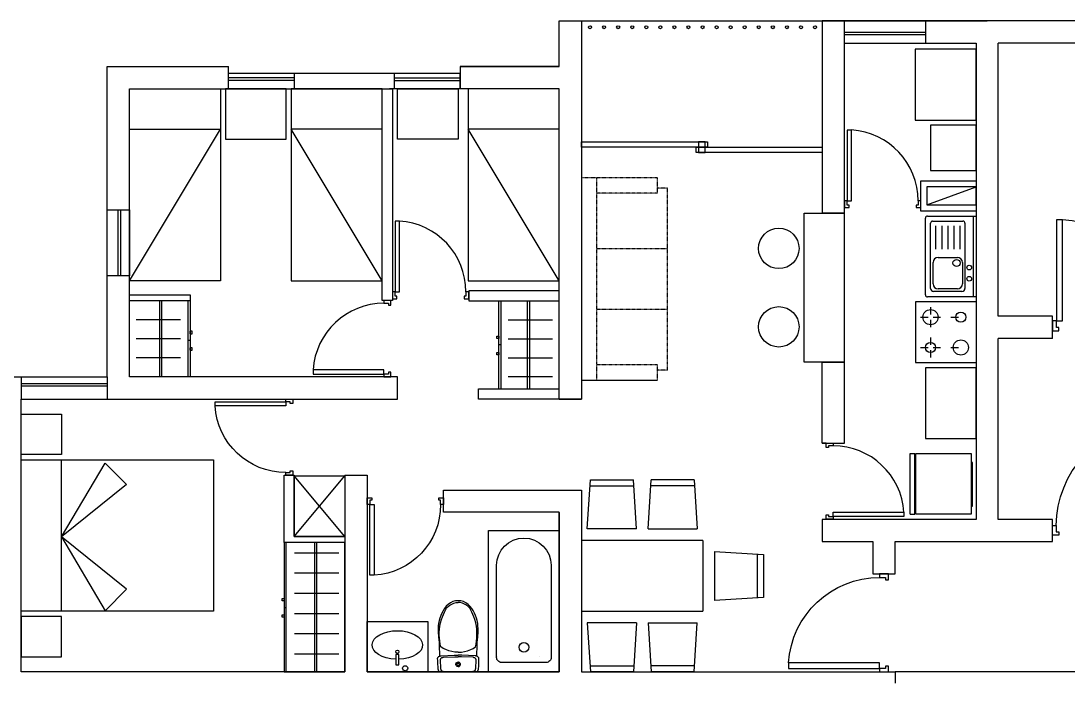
# Model space of a CAD drawing. Header units: inches. Extents: x -1960 to 5063, y 53 to 5870.
# Drawn here: x 2327 to 3363, y 2666 to 3321 of the extents above; entities that cross this region are included whole.
import ezdxf

# ---------------------------------------------------------------- set-up
doc = ezdxf.new("R2010")
doc.units = ezdxf.units.IN
doc.header["$MEASUREMENT"] = 0
doc.linetypes.add('HIDDEN', pattern=[0.375, 0.25, -0.125])
for name, color, linetype in [('00_CONJUNTO', 1, 'Continuous'), ('01 BLOQUES MUEBLES', 1, 'Continuous'), ('01 MUROS', 7, 'Continuous'), ('01 PUERTAS Y VENTANAS', 246, 'Continuous')]:
    doc.layers.add(name, color=color, linetype=linetype)

# ---------------------------------------------------------------- blocks, each defined once
blk = doc.blocks.new('*U26')
at = {"layer": '01 PUERTAS Y VENTANAS'}
for points in [[(1648.75, 4997.81), (1648.75, 5000.81), (1641.24, 5000.81), (1641.24, 4995.81), (1643.82, 4995.81), (1643.82, 4997.81)], [(1726.74, 4997.81), (1648.75, 4997.81), (1648.75, 4993.11), (1726.74, 4993.11)], [(1648.75, 4916.81), (1648.75, 4919.82), (1643.82, 4919.82), (1643.82, 4921.82), (1641.24, 4921.82), (1641.24, 4916.81)]]:
    blk.add_lwpolyline(points, close=True, dxfattribs=at)
at = {"layer": '01 PUERTAS Y VENTANAS', "color": 8}
blk.add_arc((1648.63, 4998.08), 78.27, 270.08415, 356.35349, dxfattribs=at)
blk = doc.blocks.new('*U24')
at = {"layer": '01 PUERTAS Y VENTANAS'}
for points in [[(1555.7, 4997.8), (1633.7, 4997.8), (1633.7, 4993.1), (1555.7, 4993.1)], [(1633.7, 4997.8), (1633.7, 5000.8), (1641.2, 5000.8), (1641.2, 4995.8), (1638.7, 4995.8), (1638.7, 4997.8)], [(1633.7, 4916.8), (1633.7, 4919.8), (1638.7, 4919.8), (1638.7, 4921.8), (1641.2, 4921.8), (1641.2, 4916.8)]]:
    blk.add_lwpolyline(points, close=True, dxfattribs=at)
at = {"layer": '01 PUERTAS Y VENTANAS', "color": 8}
blk.add_arc((1633.8, 4998.1), 78.3, 183.6465, 269.9158, dxfattribs=at)
blk = doc.blocks.new('*U28')
at = {"layer": '01 PUERTAS Y VENTANAS'}
for points in [[(1557.2, 4993.3), (1560.2, 4993.3), (1560.2, 4998.2), (1562.2, 4998.2), (1562.2, 5000.8), (1557.2, 5000.8)], [(1638.2, 4993.3), (1641.2, 4993.3), (1641.2, 5000.8), (1636.2, 5000.8), (1636.2, 4998.2), (1638.2, 4998.2)], [(1638.2, 4915.3), (1638.2, 4993.3), (1633.5, 4993.3), (1633.5, 4915.3)]]:
    blk.add_lwpolyline(points, close=True, dxfattribs=at)
at = {"layer": '01 PUERTAS Y VENTANAS', "color": 8}
blk.add_arc((1638.5, 4993.4), 78.3, 180.0842, 266.3535, dxfattribs=at)
blk = doc.blocks.new('*U25')
at = {"layer": '01 PUERTAS Y VENTANAS'}
for points in [[(1644.24, 4993.31), (1641.24, 4993.31), (1641.24, 5000.81), (1646.24, 5000.81), (1646.24, 4998.24), (1644.24, 4998.24)], [(1725.24, 4993.31), (1722.24, 4993.31), (1722.24, 4998.24), (1720.23, 4998.24), (1720.23, 5000.81), (1725.24, 5000.81)], [(1644.24, 4915.31), (1644.24, 4993.31), (1648.95, 4993.31), (1648.95, 4915.31)]]:
    blk.add_lwpolyline(points, close=True, dxfattribs=at)
at = {"layer": '01 PUERTAS Y VENTANAS', "color": 8}
blk.add_arc((1643.97, 4993.42), 78.27, 273.64651, 359.91585, dxfattribs=at)
blk = doc.blocks.new('*U27')
at = {"layer": '01 PUERTAS Y VENTANAS'}
for points in [[(1648.7, 4997.8), (1648.7, 5000.8), (1641.2, 5000.8), (1641.2, 4995.8), (1643.8, 4995.8), (1643.8, 4997.8)], [(1726.7, 4997.8), (1648.7, 4997.8), (1648.7, 4993.1), (1726.7, 4993.1)], [(1648.7, 4916.8), (1648.7, 4919.8), (1643.8, 4919.8), (1643.8, 4921.8), (1641.2, 4921.8), (1641.2, 4916.8)]]:
    blk.add_lwpolyline(points, close=True, dxfattribs=at)
at = {"layer": '01 PUERTAS Y VENTANAS', "color": 8}
blk.add_arc((1648.6, 4998.1), 78.3, 270.0842, 356.3535, dxfattribs=at)
blk = doc.blocks.new('*U23')
at = {"layer": '01 PUERTAS Y VENTANAS'}
for points in [[(1557.2, 4993.3), (1560.2, 4993.3), (1560.2, 4998.2), (1562.2, 4998.2), (1562.2, 5000.8), (1557.2, 5000.8)], [(1638.2, 4993.3), (1641.2, 4993.3), (1641.2, 5000.8), (1636.2, 5000.8), (1636.2, 4998.2), (1638.2, 4998.2)], [(1638.2, 4915.3), (1638.2, 4993.3), (1633.5, 4993.3), (1633.5, 4915.3)]]:
    blk.add_lwpolyline(points, close=True, dxfattribs=at)
at = {"layer": '01 PUERTAS Y VENTANAS', "color": 8}
blk.add_arc((1638.5, 4993.4), 78.3, 180.0842, 266.3535, dxfattribs=at)

msp = doc.modelspace()

# ---------------------------------------------------------------- linework, layer by layer
at = {"color": 7, "ltscale": 9}
msp.add_line((3223, 3138.6), (3271.7, 3156.6), dxfattribs=at)
at = {"color": 7, "ltscale": 2}
for p, q in [((2779.7, 2946.6), (2779.7, 2956.6)), ((2779.7, 2956.6), (2859.7, 2956.6)), ((2859.7, 2946.6), (2779.7, 2946.6))]:
    msp.add_line(p, q, dxfattribs=at)
at = {"layer": '00_CONJUNTO', "color": 7}
for q in [(3119.7, 3130.6), (3141.7, 3130.6)]:
    msp.add_line((3141.7, 3130.6), q, dxfattribs=at)
at = {"layer": '01 BLOQUES MUEBLES', "color": 7}
for p, q in [((3271.6, 3292.6), (3211.6, 3292.6)), ((3211.6, 3292.6), (3211.6, 3222.6)), ((3271.7, 3222.6), (3271.7, 3292.6)), ((2529.7, 3253.6), (2529.7, 3203.6)), ((2589.7, 3253.6), (2529.7, 3253.6)), ((2589.7, 3203.6), (2589.7, 3253.6)), ((2699.7, 3203.6), (2699.7, 3253.6)), ((2699.7, 3253.6), (2759.7, 3253.6)), ((2759.7, 3253.6), (2759.7, 3203.6)), ((3211.6, 3222.6), (3271.7, 3222.6)), ((3226.7, 3217.6), (3226.7, 3172.6)), ((3271.7, 3217.6), (3226.7, 3217.6)), ((3271.7, 3172.6), (3271.7, 3217.6)), ((2529.7, 3203.6), (2589.7, 3203.6)), ((2759.7, 3203.6), (2699.7, 3203.6)), ((3226.7, 3172.6), (3271.7, 3172.6)), ((2881.7, 3165.3), (2881.7, 2965.3)), ((3101.7, 2983), (3101.7, 3130.6)), ((3101.7, 3130.6), (3141.7, 3130.6)), ((3141.7, 2983), (3141.7, 3130.6)), ((3223.7, 3127.6), (3271.7, 3127.6)), ((3268.7, 3127.6), (3268.7, 3047.6)), ((3271.7, 3127.6), (3271.7, 3047.6)), ((3221.7, 3049.6), (3221.7, 3125.6)), ((3226.7, 3086.1), (3226.7, 3120.6)), ((3228.7, 3122.6), (3258.7, 3122.6)), ((3231.7, 3118.1), (3231.7, 3095)), ((3237.7, 3118.1), (3237.7, 3095)), ((3243.7, 3118.1), (3243.7, 3095)), ((3249.7, 3118.1), (3249.7, 3095)), ((3255.7, 3118.1), (3255.7, 3095)), ((3260.7, 3120.6), (3260.7, 3056.1)), ((3226.7, 3056.1), (3226.7, 3086.1)), ((3234.2, 3086.6), (3253.2, 3086.6)), ((3229.2, 3060.6), (3229.2, 3081.6)), ((3258.2, 3081.6), (3258.2, 3060.6)), ((3253.2, 3055.6), (3234.2, 3055.6)), ((2492.6, 3043.6), (2492.6, 2968.6)), ((2494.7, 3043.6), (2494.7, 2968.6)), ((2799.7, 3043.6), (2799.7, 2956.6)), ((2801.8, 3043.6), (2801.8, 2956.6)), ((3271.7, 3047.6), (3223.7, 3047.6)), ((3257.7, 3053.1), (3229.7, 3053.1)), ((3141.7, 2983), (3101.7, 2983)), ((3271.7, 2977.6), (3221.7, 2977.6)), ((3221.7, 2977.6), (3221.7, 2907.6)), ((3271.7, 2907.6), (3271.7, 2977.6)), ((2881.7, 2965.3), (2956.7, 2965.3)), ((3221.7, 2907.6), (3271.7, 2907.6)), ((3206.7, 2832.6), (3206.7, 2892.6)), ((3206.7, 2892.6), (3211.2, 2892.6)), ((3211.2, 2832.6), (3211.2, 2892.6)), ((3212.2, 2832.6), (3212.2, 2892.6)), ((3212.2, 2892.6), (3266.7, 2892.6)), ((3266.7, 2892.6), (3266.7, 2832.6)), ((2367.7, 2810.2), (2410.7, 2883.2)), ((2410.7, 2883.2), (2431.9, 2862)), ((3268.3, 2883.8), (3266.7, 2883.8)), ((3268.3, 2840.6), (3268.3, 2883.8)), ((2597.7, 2810.6), (2597.7, 2870.6)), ((2597.7, 2870.6), (2647.7, 2870.6)), ((2647.7, 2810.6), (2597.7, 2870.6)), ((2597.7, 2810.6), (2647.7, 2870.6)), ((2647.7, 2870.6), (2647.7, 2810.6)), ((2431.9, 2862), (2367.7, 2810.2)), ((2887.4, 2818.1), (2890.4, 2866.6)), ((2890.4, 2866.6), (2932.9, 2866.6)), ((2890.4, 2860.6), (2932.9, 2860.6)), ((2935.9, 2818.1), (2932.9, 2866.6)), ((2947.5, 2818.1), (2950.5, 2866.6)), ((2993, 2866.6), (2950.5, 2866.6)), ((2993, 2860.6), (2950.5, 2860.6)), ((2993, 2866.6), (2996.1, 2818.1)), ((3266.7, 2840.6), (3268.3, 2840.6)), ((3206.7, 2832.6), (3211.2, 2832.6)), ((3266.7, 2832.6), (3212.2, 2832.6)), ((2935.9, 2818.1), (2887.4, 2818.1)), ((2947.5, 2818.1), (2996.1, 2818.1)), ((2367.7, 2810.2), (2410.7, 2737.2)), ((2431.9, 2758.4), (2367.7, 2810.2)), ((2647.7, 2810.6), (2597.7, 2810.6)), ((3001.7, 2806.6), (2881.7, 2806.6)), ((3001.7, 2806.6), (3001.7, 2736.6)), ((2647.7, 2804.6), (2587.7, 2804.6)), ((2587.7, 2804.6), (2587.7, 2676.6)), ((2647.7, 2676.6), (2647.7, 2804.6)), ((3013.1, 2795.9), (3061.7, 2792.9)), ((3013.1, 2795.9), (3013.1, 2747.3)), ((3055.6, 2750.4), (3055.6, 2792.9)), ((3061.7, 2792.9), (3061.7, 2750.4)), ((2410.7, 2737.2), (2431.9, 2758.4)), ((2749.9, 2743.4), (2748, 2741.6)), ((2752.1, 2745), (2749.9, 2743.4)), ((2751.5, 2742.7), (2753.4, 2743.8)), ((2754.4, 2746.2), (2752.1, 2745)), ((2753.4, 2743.8), (2755.4, 2744.8)), ((2757, 2746.9), (2754.4, 2746.2)), ((2755.4, 2744.8), (2757.6, 2745.3)), ((2759.7, 2747.1), (2757, 2746.9)), ((2757.6, 2745.3), (2759.7, 2745.4)), ((2762.4, 2746.9), (2759.7, 2747.1)), ((2761.8, 2745.3), (2759.7, 2745.4)), ((2764, 2744.8), (2761.8, 2745.3)), ((2764.9, 2746.2), (2762.4, 2746.9)), ((2766, 2743.8), (2764, 2744.8)), ((2767.3, 2745), (2764.9, 2746.2)), ((2767.9, 2742.7), (2766, 2743.8)), ((2769.5, 2743.4), (2767.3, 2745)), ((2771.4, 2741.6), (2769.5, 2743.4)), ((3061.7, 2750.4), (3013.1, 2747.3)), ((2743.5, 2734.9), (2742.5, 2732.4)), ((2744.8, 2737.2), (2743.5, 2734.9)), ((2744.2, 2731.1), (2745.1, 2733.5)), ((2746.2, 2739.5), (2744.8, 2737.2)), ((2745.1, 2733.5), (2746.1, 2735.7)), ((2746.1, 2735.7), (2747.1, 2737.7)), ((2748, 2741.6), (2746.2, 2739.5)), ((2747.1, 2737.7), (2748.3, 2739.6)), ((2748.3, 2739.6), (2749.8, 2741.3)), ((2749.8, 2741.3), (2751.5, 2742.7)), ((2769.6, 2741.3), (2767.9, 2742.7)), ((2771.1, 2739.6), (2769.6, 2741.3)), ((2772.3, 2737.7), (2771.1, 2739.6)), ((2773.2, 2739.5), (2771.4, 2741.6)), ((2773.3, 2735.7), (2772.3, 2737.7)), ((2774.6, 2737.3), (2773.2, 2739.5)), ((2774.3, 2733.5), (2773.3, 2735.7)), ((2775.2, 2731.1), (2774.3, 2733.5)), ((2775.9, 2734.9), (2774.6, 2737.3)), ((2776.9, 2732.5), (2775.9, 2734.9)), ((2881.7, 2736.6), (3001.7, 2736.6)), ((2669.7, 2676.6), (2669.7, 2726.6)), ((2669.7, 2726.6), (2729.7, 2726.6)), ((2729.7, 2726.6), (2729.7, 2676.6)), ((2740.4, 2724.7), (2740.1, 2722.1)), ((2740.9, 2727.4), (2740.4, 2724.7)), ((2741.6, 2729.9), (2740.9, 2727.4)), ((2742.5, 2732.4), (2741.6, 2729.9)), ((2741.6, 2721.8), (2742.3, 2725.1)), ((2742.3, 2725.1), (2743.3, 2728.6)), ((2743.3, 2728.6), (2744.2, 2731.1)), ((2776.1, 2728.6), (2775.2, 2731.1)), ((2777.1, 2725.1), (2776.1, 2728.6)), ((2777.8, 2729.9), (2776.9, 2732.5)), ((2777.8, 2721.8), (2777.1, 2725.1)), ((2778.5, 2727.4), (2777.8, 2729.9)), ((2779, 2724.7), (2778.5, 2727.4)), ((2779.3, 2722.1), (2779, 2724.7)), ((2935.9, 2725.2), (2887.4, 2725.2)), ((2887.4, 2725.2), (2890.4, 2676.6)), ((2935.9, 2725.2), (2932.9, 2676.6)), ((2947.5, 2725.2), (2950.5, 2676.6)), ((2947.5, 2725.2), (2996.1, 2725.2)), ((2993, 2676.6), (2996.1, 2725.2)), ((2740.1, 2722.1), (2740, 2719.4)), ((2740, 2719.4), (2740, 2716.7)), ((2740, 2716.7), (2740.2, 2711.2)), ((2741.1, 2716), (2741.2, 2719)), ((2741.1, 2713.1), (2741.1, 2716)), ((2741.2, 2710.1), (2741.1, 2713.1)), ((2741.2, 2719), (2741.6, 2721.8)), ((2778.2, 2719), (2777.8, 2721.8)), ((2778.3, 2716), (2778.2, 2719)), ((2778.2, 2710.1), (2778.3, 2713.1)), ((2778.3, 2713.1), (2778.3, 2716)), ((2779.2, 2711.2), (2779.4, 2716.7)), ((2779.4, 2719.4), (2779.3, 2722.1)), ((2779.4, 2716.7), (2779.4, 2719.4)), ((2740.2, 2711.2), (2740.8, 2705.6)), ((2740.8, 2705.6), (2741.1, 2700.2)), ((2741.6, 2707), (2741.2, 2710.1)), ((2742, 2704.1), (2741.6, 2707)), ((2742.6, 2701.4), (2742, 2704.1)), ((2776.8, 2701.4), (2777.4, 2704.1)), ((2777.4, 2704.1), (2777.8, 2707)), ((2777.8, 2707), (2778.2, 2710.1)), ((2778.4, 2700.3), (2778.6, 2705.7)), ((2778.6, 2705.7), (2779.2, 2711.2)), ((2701.1, 2693.8), (2698.1, 2693.8)), ((2698.1, 2693.8), (2698.1, 2683.8)), ((2701.1, 2683.8), (2701.1, 2693.8)), ((2740.1, 2691.5), (2739.8, 2691.2)), ((2740.4, 2691.7), (2740.1, 2691.5)), ((2740.8, 2692), (2740.4, 2691.7)), ((2741.1, 2692.2), (2740.8, 2692)), ((2741.1, 2700.2), (2741.2, 2695.7)), ((2741.3, 2692.2), (2741.1, 2692.2)), ((2741.2, 2695.7), (2741.3, 2692.2)), ((2741.3, 2692.2), (2741.8, 2692.4)), ((2741.8, 2692.4), (2742.3, 2692.6)), ((2742.3, 2692.6), (2742.7, 2692.7)), ((2745, 2699.9), (2742.6, 2701.4)), ((2742.7, 2692.7), (2743, 2692.7)), ((2743, 2692.7), (2755.9, 2693.1)), ((2747.4, 2698.8), (2745, 2699.9)), ((2745.3, 2691.2), (2756.4, 2691.5)), ((2750.5, 2697.6), (2747.4, 2698.8)), ((2753.5, 2696.8), (2750.5, 2697.6)), ((2756.5, 2696.3), (2753.5, 2696.8)), ((2755.9, 2693.1), (2759.7, 2693.1)), ((2756.4, 2691.5), (2759.7, 2691.5)), ((2759.7, 2696.1), (2756.5, 2696.3)), ((2759.7, 2696.1), (2762.9, 2696.3)), ((2763.5, 2693.1), (2759.7, 2693.1)), ((2763, 2691.5), (2759.7, 2691.5)), ((2762.9, 2696.3), (2765.9, 2696.8)), ((2774.1, 2691.2), (2763, 2691.5)), ((2776.4, 2692.7), (2763.5, 2693.1)), ((2765.9, 2696.8), (2769, 2697.6)), ((2769, 2697.6), (2772.1, 2698.8)), ((2772.1, 2698.8), (2774.4, 2699.9)), ((2774.4, 2699.9), (2776.8, 2701.4)), ((2776.7, 2692.7), (2776.4, 2692.7)), ((2777.1, 2692.6), (2776.7, 2692.7)), ((2777.6, 2692.4), (2777.1, 2692.6)), ((2778.1, 2692.2), (2777.6, 2692.4)), ((2778.1, 2692.2), (2778.2, 2695.7)), ((2778.3, 2692.2), (2778.1, 2692.2)), ((2778.2, 2695.7), (2778.4, 2700.3)), ((2778.7, 2692), (2778.3, 2692.2)), ((2779, 2691.7), (2778.7, 2692)), ((2779.3, 2691.5), (2779, 2691.7)), ((2779.6, 2691.2), (2779.3, 2691.5)), ((2698.1, 2683.8), (2699.6, 2683.8)), ((2699.6, 2683.8), (2701.1, 2683.8)), ((2739.2, 2690.3), (2739.1, 2690)), ((2739.1, 2690), (2739.1, 2689.8)), ((2739.1, 2689.8), (2739.2, 2687.8)), ((2739.3, 2690.6), (2739.2, 2690.3)), ((2739.2, 2687.8), (2739.3, 2685.8)), ((2739.5, 2690.9), (2739.3, 2690.6)), ((2739.3, 2685.8), (2739.4, 2683.9)), ((2739.4, 2683.9), (2739.5, 2681.9)), ((2739.8, 2691.2), (2739.5, 2690.9)), ((2739.5, 2681.9), (2739.6, 2679.9)), ((2742, 2689), (2741.9, 2688.8)), ((2741.9, 2688.8), (2741.9, 2688.6)), ((2741.9, 2688.6), (2741.9, 2686.9)), ((2741.9, 2686.9), (2742, 2685.2)), ((2742.1, 2689.3), (2742, 2689)), ((2742, 2685.2), (2742.1, 2683.5)), ((2742.3, 2689.5), (2742.1, 2689.3)), ((2742.1, 2683.5), (2742.2, 2681.8)), ((2742.2, 2681.8), (2742.3, 2680.1)), ((2742.5, 2689.8), (2742.3, 2689.5)), ((2742.7, 2690.1), (2742.5, 2689.8)), ((2743, 2690.3), (2742.7, 2690.1)), ((2743.3, 2690.5), (2743, 2690.3)), ((2743.6, 2690.7), (2743.3, 2690.5)), ((2743.8, 2690.7), (2743.6, 2690.7)), ((2743.8, 2690.7), (2744.2, 2690.9)), ((2744.2, 2690.9), (2744.7, 2691)), ((2744.7, 2691), (2745, 2691.1)), ((2745, 2691.1), (2745.3, 2691.2)), ((2757.5, 2684.6), (2757.7, 2685.1)), ((2757.5, 2684.1), (2757.5, 2684.6)), ((2757.5, 2683.6), (2757.5, 2684.1)), ((2757.7, 2683.2), (2757.5, 2683.6)), ((2757.7, 2685.1), (2757.9, 2685.5)), ((2758, 2682.7), (2757.7, 2683.2)), ((2757.9, 2685.5), (2758.3, 2685.9)), ((2758.3, 2682.4), (2758, 2682.7)), ((2758.3, 2685.9), (2758.7, 2686.1)), ((2758.7, 2682.1), (2758.3, 2682.4)), ((2758.5, 2684.5), (2758.7, 2684.8)), ((2758.5, 2684.1), (2758.5, 2684.5)), ((2758.5, 2683.8), (2758.5, 2684.1)), ((2758.7, 2683.4), (2758.5, 2683.8)), ((2758.7, 2686.1), (2759.2, 2686.3)), ((2758.7, 2684.8), (2758.9, 2685.1)), ((2759, 2683.1), (2758.7, 2683.4)), ((2759.2, 2681.9), (2758.7, 2682.1)), ((2758.9, 2685.1), (2759.3, 2685.3)), ((2759.3, 2682.9), (2759, 2683.1)), ((2759.2, 2686.3), (2759.7, 2686.4)), ((2759.7, 2681.9), (2759.2, 2681.9)), ((2759.3, 2685.3), (2759.7, 2685.4)), ((2759.7, 2682.9), (2759.3, 2682.9)), ((2760.2, 2686.3), (2759.7, 2686.4)), ((2760.1, 2685.3), (2759.7, 2685.4)), ((2759.7, 2682.9), (2760.1, 2682.9)), ((2759.7, 2681.9), (2760.2, 2681.9)), ((2760.5, 2685.1), (2760.1, 2685.3)), ((2760.1, 2682.9), (2760.5, 2683.1)), ((2760.7, 2686.1), (2760.2, 2686.3)), ((2760.2, 2681.9), (2760.7, 2682.1)), ((2760.7, 2684.8), (2760.5, 2685.1)), ((2760.5, 2683.1), (2760.7, 2683.4)), ((2761.1, 2685.9), (2760.7, 2686.1)), ((2760.9, 2684.5), (2760.7, 2684.8)), ((2760.7, 2683.4), (2760.9, 2683.8)), ((2760.7, 2682.1), (2761.1, 2682.4)), ((2761, 2684.1), (2760.9, 2684.5)), ((2760.9, 2683.8), (2761, 2684.1)), ((2761.5, 2685.5), (2761.1, 2685.9)), ((2761.1, 2682.4), (2761.5, 2682.7)), ((2761.7, 2685.1), (2761.5, 2685.5)), ((2761.5, 2682.7), (2761.7, 2683.2)), ((2761.9, 2684.6), (2761.7, 2685.1)), ((2761.7, 2683.2), (2761.9, 2683.6)), ((2762, 2684.1), (2761.9, 2684.6)), ((2761.9, 2683.6), (2762, 2684.1)), ((2774.4, 2691.1), (2774.1, 2691.2)), ((2774.8, 2691), (2774.4, 2691.1)), ((2775.2, 2690.9), (2774.8, 2691)), ((2775.6, 2690.7), (2775.2, 2690.9)), ((2775.8, 2690.7), (2775.6, 2690.7)), ((2776.1, 2690.5), (2775.8, 2690.7)), ((2776.4, 2690.3), (2776.1, 2690.5)), ((2776.7, 2690.1), (2776.4, 2690.3)), ((2776.9, 2689.8), (2776.7, 2690.1)), ((2777.2, 2689.6), (2776.9, 2689.8)), ((2777.1, 2680.1), (2777.2, 2681.8)), ((2777.3, 2689.3), (2777.2, 2689.6)), ((2777.2, 2681.8), (2777.3, 2683.5)), ((2777.4, 2689), (2777.3, 2689.3)), ((2777.3, 2683.5), (2777.4, 2685.2)), ((2777.5, 2688.8), (2777.4, 2689)), ((2777.4, 2685.2), (2777.5, 2686.9)), ((2777.5, 2688.6), (2777.5, 2688.8)), ((2777.5, 2686.9), (2777.5, 2688.6)), ((2779.9, 2690.9), (2779.6, 2691.2)), ((2780.1, 2690.6), (2779.9, 2690.9)), ((2779.9, 2679.9), (2780, 2681.9)), ((2780, 2681.9), (2780.1, 2683.9)), ((2780.2, 2690.3), (2780.1, 2690.6)), ((2780.1, 2683.9), (2780.2, 2685.8)), ((2780.3, 2690), (2780.2, 2690.3)), ((2780.2, 2685.8), (2780.3, 2687.8)), ((2780.3, 2689.8), (2780.3, 2690)), ((2780.3, 2687.8), (2780.3, 2689.8)), ((2890.4, 2682.7), (2932.9, 2682.7)), ((2993, 2682.7), (2950.5, 2682.7)), ((2587.7, 2676.6), (2647.7, 2676.6)), ((2729.7, 2676.6), (2669.7, 2676.6)), ((2739.6, 2679.9), (2739.6, 2679.6)), ((2739.6, 2679.6), (2739.7, 2679.3)), ((2739.7, 2679.3), (2739.8, 2679)), ((2739.8, 2679), (2739.9, 2678.7)), ((2739.9, 2678.7), (2740, 2678.4)), ((2740, 2678.4), (2740.2, 2678.1)), ((2740.2, 2678.1), (2740.4, 2677.7)), ((2740.4, 2677.7), (2740.7, 2677.4)), ((2740.7, 2677.4), (2741.1, 2677.1)), ((2741.1, 2677.1), (2741.4, 2676.9)), ((2741.4, 2676.9), (2741.7, 2676.7)), ((2741.7, 2676.7), (2742, 2676.7)), ((2742, 2676.7), (2742.4, 2676.7)), ((2742.3, 2680.1), (2742.3, 2679.8)), ((2742.3, 2679.8), (2742.4, 2679.6)), ((2742.4, 2679.6), (2742.5, 2679.3)), ((2742.4, 2676.7), (2742.7, 2676.6)), ((2742.5, 2679.3), (2742.6, 2679)), ((2742.6, 2679), (2742.7, 2678.8)), ((2742.7, 2678.8), (2742.8, 2678.5)), ((2742.7, 2676.6), (2743, 2676.6)), ((2742.8, 2678.5), (2743, 2678.2)), ((2743, 2678.2), (2743.2, 2677.9)), ((2743, 2676.6), (2759.7, 2676.6)), ((2743.2, 2677.9), (2743.6, 2677.6)), ((2743.6, 2677.6), (2743.8, 2677.4)), ((2743.8, 2677.4), (2744.1, 2677.3)), ((2744.1, 2677.3), (2744.4, 2677.3)), ((2744.4, 2677.3), (2744.7, 2677.3)), ((2744.7, 2677.3), (2745, 2677.2)), ((2745, 2677.2), (2745.3, 2677.2)), ((2745.3, 2677.2), (2759.7, 2677.2)), ((2759.7, 2677.2), (2774.2, 2677.2)), ((2759.7, 2676.6), (2776.4, 2676.6)), ((2774.2, 2677.2), (2774.4, 2677.3)), ((2774.4, 2677.3), (2774.7, 2677.3)), ((2774.7, 2677.3), (2775, 2677.3)), ((2775, 2677.3), (2775.3, 2677.3)), ((2775.3, 2677.3), (2775.6, 2677.4)), ((2775.6, 2677.4), (2775.8, 2677.6)), ((2775.8, 2677.6), (2776.2, 2677.9)), ((2776.2, 2677.9), (2776.4, 2678.2)), ((2776.4, 2678.2), (2776.6, 2678.5)), ((2776.4, 2676.6), (2776.7, 2676.7)), ((2776.6, 2678.5), (2776.7, 2678.8)), ((2776.7, 2678.8), (2776.9, 2679.1)), ((2776.7, 2676.7), (2777.1, 2676.7)), ((2776.9, 2679.1), (2777, 2679.3)), ((2777, 2679.6), (2777.1, 2679.8)), ((2777, 2679.3), (2777, 2679.6)), ((2777.1, 2679.8), (2777.1, 2680.1)), ((2777.1, 2676.7), (2777.4, 2676.7)), ((2777.4, 2676.7), (2777.7, 2676.8)), ((2777.7, 2676.8), (2778.1, 2676.9)), ((2778.1, 2676.9), (2778.4, 2677.1)), ((2778.4, 2677.1), (2778.8, 2677.4)), ((2778.8, 2677.4), (2779, 2677.7)), ((2779, 2677.7), (2779.2, 2678.1)), ((2779.2, 2678.1), (2779.4, 2678.4)), ((2779.4, 2678.4), (2779.5, 2678.7)), ((2779.5, 2678.7), (2779.7, 2679)), ((2779.7, 2679), (2779.8, 2679.3)), ((2779.8, 2679.6), (2779.9, 2679.9)), ((2779.8, 2679.3), (2779.8, 2679.6)), ((2932.9, 2676.6), (2890.4, 2676.6)), ((2993, 2676.6), (2950.5, 2676.6))]:
    msp.add_line(p, q, dxfattribs=at)
at = {"layer": '01 BLOQUES MUEBLES', "color": 7, "ltscale": 25}
for p, q in [((2434.7, 3063.6), (2524.7, 3213.6)), ((2684.7, 3063.6), (2594.7, 3213.6)), ((2859.7, 3063.6), (2769.7, 3213.6))]:
    msp.add_line(p, q, dxfattribs=at)
at = {"layer": '01 BLOQUES MUEBLES', "color": 7, "linetype": 'HIDDEN', "ltscale": 0.01}
for p, q in [((2956.7, 3165.3), (2881.7, 3165.3)), ((2896.7, 2965.3), (2896.7, 3165.3)), ((2956.7, 3150.3), (2956.7, 3165.3)), ((2956.7, 3150.3), (2896.7, 3150.3)), ((2966.7, 3155.3), (2956.7, 3155.3)), ((2966.7, 2975.3), (2966.7, 3155.3)), ((2966.7, 3095.3), (2896.7, 3095.3)), ((2966.7, 3035.3), (2896.7, 3035.3)), ((2956.7, 2980.3), (2896.7, 2980.3)), ((2956.7, 2965.3), (2956.7, 2980.3)), ((2966.7, 2975.3), (2956.7, 2975.3))]:
    msp.add_line(p, q, dxfattribs=at)
at = {"layer": '01 BLOQUES MUEBLES', "color": 7, "ltscale": 9}
for p, q in [((2464.3, 3043.6), (2464.3, 2968.6)), ((2466.5, 3043.6), (2466.5, 2968.6)), ((2828, 3043.6), (2828, 2956.6)), ((2830.1, 3043.6), (2830.1, 2956.6)), ((2485.3, 3024.8), (2441.5, 3024.8)), ((2809.1, 3024.8), (2852.9, 3024.8)), ((2496.6, 3013.6), (2494.6, 3013.6)), ((2494.6, 3013.6), (2494.6, 3011.2)), ((2496.6, 3011.2), (2496.6, 3013.6)), ((2485.3, 3006.1), (2441.5, 3006.1)), ((2492.6, 3004.8), (2494.6, 3004.8)), ((2494.6, 3011.2), (2496.6, 3011.2)), ((2797.8, 3006.5), (2797.8, 3008.9)), ((2797.8, 3008.9), (2799.8, 3008.9)), ((2799.8, 3006.5), (2797.8, 3006.5)), ((2799.8, 3008.9), (2799.8, 3006.5)), ((2809.1, 3006.1), (2852.9, 3006.1)), ((2496.6, 2997.3), (2494.6, 2997.3)), ((2494.6, 2997.3), (2494.6, 2994.9)), ((2494.6, 2994.9), (2496.6, 2994.9)), ((2496.6, 2994.9), (2496.6, 2997.3)), ((2797.8, 2990.3), (2797.8, 2992.7)), ((2797.8, 2992.7), (2799.8, 2992.7)), ((2801.8, 3000.1), (2799.8, 3000.1)), ((2799.8, 2992.7), (2799.8, 2990.3)), ((2485.3, 2987.5), (2441.5, 2987.5)), ((2799.8, 2990.3), (2797.8, 2990.3)), ((2809.1, 2987.5), (2852.9, 2987.5)), ((2809.1, 2968.8), (2852.9, 2968.8)), ((2589.7, 2676.6), (2589.7, 2804.6)), ((2617.6, 2804.6), (2617.7, 2676.6)), ((2619.7, 2804.6), (2619.7, 2676.6)), ((2597.8, 2794.6), (2641.6, 2794.6)), ((2597.8, 2774.6), (2641.6, 2774.6)), ((2597.8, 2754.6), (2641.6, 2754.6)), ((2585.7, 2747), (2585.7, 2749.4)), ((2585.7, 2749.4), (2587.7, 2749.4)), ((2587.7, 2747), (2585.7, 2747)), ((2587.7, 2749.4), (2587.7, 2747)), ((2585.7, 2730.8), (2585.7, 2733.2)), ((2585.7, 2733.2), (2587.7, 2733.2)), ((2589.7, 2740.1), (2587.7, 2740.1)), ((2587.7, 2733.2), (2587.7, 2730.8)), ((2597.8, 2734.6), (2641.6, 2734.6)), ((2587.7, 2730.8), (2585.7, 2730.8)), ((2597.8, 2714.6), (2641.6, 2714.6)), ((2597.8, 2694.6), (2641.6, 2694.6)), ((2789.7, 2676.6), (2669.7, 2676.6)), ((2789.7, 2676.6), (2789.7, 2676.6))]:
    msp.add_line(p, q, dxfattribs=at)
at = {"layer": '01 BLOQUES MUEBLES', "color": 7, "ltscale": 0.02}
for p, q in [((3271.7, 3042.6), (3211.7, 3042.6)), ((3271.7, 3042.6), (3211.7, 3042.6)), ((3271.7, 3042.6), (3211.7, 3042.6)), ((3271.7, 3042.6), (3211.7, 3042.6)), ((3211.7, 3042.6), (3211.7, 2982.6)), ((3271.7, 3042.6), (3211.7, 3042.6)), ((3226.7, 3037.6), (3226.7, 3030.1)), ((3226.7, 3037.6), (3226.7, 3030.1)), ((3226.7, 3037.6), (3226.7, 3030.1)), ((3226.7, 3037.6), (3226.7, 3030.1)), ((3226.7, 3037.6), (3226.7, 3030.1)), ((3216.7, 3027.6), (3224.2, 3027.6)), ((3216.7, 3027.6), (3224.2, 3027.6)), ((3216.7, 3027.6), (3224.2, 3027.6)), ((3216.7, 3027.6), (3224.2, 3027.6)), ((3216.7, 3027.6), (3224.2, 3027.6)), ((3226.7, 3025.1), (3226.7, 3017.6)), ((3226.7, 3025.1), (3226.7, 3017.6)), ((3226.7, 3025.1), (3226.7, 3017.6)), ((3226.7, 3025.1), (3226.7, 3017.6)), ((3226.7, 3025.1), (3226.7, 3017.6)), ((3229.2, 3027.6), (3236.7, 3027.6)), ((3229.2, 3027.6), (3236.7, 3027.6)), ((3229.2, 3027.6), (3236.7, 3027.6)), ((3229.2, 3027.6), (3236.7, 3027.6)), ((3229.2, 3027.6), (3236.7, 3027.6)), ((3246.7, 3027.6), (3254.2, 3027.6)), ((3246.7, 3027.6), (3254.2, 3027.6)), ((3246.7, 3027.6), (3254.2, 3027.6)), ((3246.7, 3027.6), (3254.2, 3027.6)), ((3246.7, 3027.6), (3254.2, 3027.6)), ((3226.7, 3007.6), (3226.7, 3000.1)), ((3226.7, 3007.6), (3226.7, 3000.1)), ((3226.7, 3007.6), (3226.7, 3000.1)), ((3226.7, 3007.6), (3226.7, 3000.1)), ((3226.7, 3007.6), (3226.7, 3000.1)), ((3216.7, 2997.6), (3224.2, 2997.6)), ((3216.7, 2997.6), (3224.2, 2997.6)), ((3216.7, 2997.6), (3224.2, 2997.6)), ((3216.7, 2997.6), (3224.2, 2997.6)), ((3216.7, 2997.6), (3224.2, 2997.6)), ((3226.7, 2995.1), (3226.7, 2987.6)), ((3226.7, 2995.1), (3226.7, 2987.6)), ((3226.7, 2995.1), (3226.7, 2987.6)), ((3226.7, 2995.1), (3226.7, 2987.6)), ((3226.7, 2995.1), (3226.7, 2987.6)), ((3229.2, 2997.6), (3236.7, 2997.6)), ((3229.2, 2997.6), (3236.7, 2997.6)), ((3229.2, 2997.6), (3236.7, 2997.6)), ((3229.2, 2997.6), (3236.7, 2997.6)), ((3229.2, 2997.6), (3236.7, 2997.6)), ((3246.7, 2997.6), (3254.2, 2997.6)), ((3246.7, 2997.6), (3254.2, 2997.6)), ((3246.7, 2997.6), (3254.2, 2997.6)), ((3246.7, 2997.6), (3254.2, 2997.6)), ((3246.7, 2997.6), (3254.2, 2997.6)), ((3211.7, 2982.6), (3271.7, 2982.6))]:
    msp.add_line(p, q, dxfattribs=at)
at = {"layer": '01 BLOQUES MUEBLES', "color": 7, "ltscale": 25}
for points in [[(2434.7, 3253.6), (2524.7, 3253.6), (2524.7, 3063.6), (2434.7, 3063.6)], [(2684.7, 3253.6), (2594.7, 3253.6), (2594.7, 3063.6), (2684.7, 3063.6)], [(2859.7, 3253.6), (2769.7, 3253.6), (2769.7, 3063.6), (2859.7, 3063.6)]]:
    msp.add_lwpolyline(points, close=True, dxfattribs=at)
for points in [[(2434.7, 3213.6), (2524.7, 3213.6)], [(2684.7, 3213.6), (2594.7, 3213.6)], [(2859.7, 3213.6), (2769.7, 3213.6)]]:
    msp.add_lwpolyline(points, dxfattribs=at)
at = {"layer": '01 BLOQUES MUEBLES', "color": 7}
for points in [[(2367.7, 2891.6), (2327.7, 2891.6), (2327.7, 2931.6), (2367.7, 2931.6)], [(2327.7, 2886.6), (2517.7, 2886.6), (2517.7, 2736.6), (2327.7, 2736.6)], [(2789.7, 2676.6), (2789.7, 2816.6), (2859.7, 2816.6), (2859.7, 2676.6)], [(2367.7, 2731.6), (2327.7, 2731.6), (2327.7, 2691.6), (2367.7, 2691.6)]]:
    msp.add_lwpolyline(points, close=True, dxfattribs=at)
msp.add_lwpolyline([(2367.7, 2736.6), (2367.7, 2886.6)], dxfattribs=at)
msp.add_lwpolyline([(2797.7, 2691), (2797.7, 2782.1, -0.999997), (2851.7, 2782.1), (2851.7, 2691, -0.414214), (2846.7, 2686), (2802.7, 2686, -0.414214)], format="xyb", close=True, dxfattribs=at)
for centre, radius in [((3076.7, 3095.6), 20), ((3252.4, 3081.2), 3.5), ((3264.9, 3076.6), 2.32), ((3264.9, 3065.6), 2.32), ((3076.7, 3018), 20), ((2824.7, 2701), 4.8), ((2699.6, 2696.6), 1.61), ((2707.3, 2680.3), 2.5)]:
    msp.add_circle(centre, radius, dxfattribs=at)
at = {"layer": '01 BLOQUES MUEBLES', "color": 7, "ltscale": 0.02}
for centre, radius in [((3226.7, 3027.6), 7.5), ((3226.7, 3027.6), 7.5), ((3226.7, 3027.6), 7.5), ((3226.7, 3027.6), 7.5), ((3226.7, 3027.6), 7.5), ((3256.7, 3027.6), 5), ((3256.7, 3027.6), 5), ((3256.7, 3027.6), 5), ((3256.7, 3027.6), 5), ((3256.7, 3027.6), 5), ((3226.7, 2997.6), 5), ((3226.7, 2997.6), 5), ((3226.7, 2997.6), 5), ((3226.7, 2997.6), 5), ((3226.7, 2997.6), 5), ((3256.7, 2997.6), 7.5), ((3256.7, 2997.6), 7.5), ((3256.7, 2997.6), 7.5), ((3256.7, 2997.6), 7.5), ((3256.7, 2997.6), 7.5)]:
    msp.add_circle(centre, radius, dxfattribs=at)
at = {"layer": '01 BLOQUES MUEBLES', "color": 7}
for centre, radius, start, end in [((3223.7, 3125.6), 2, 90, 180), ((3228.7, 3120.6), 2, 90, 180), ((3258.7, 3120.6), 2, 0, 90), ((3234.2, 3081.6), 5, 90, 180), ((3253.2, 3081.6), 5, 0, 90), ((3229.7, 3056.1), 3, 180, 270), ((3234.2, 3060.6), 5, 180, 270), ((3253.2, 3060.6), 5, 270, 0), ((3257.7, 3056.1), 3, 270, 0), ((3223.7, 3049.6), 2, 180, 270)]:
    msp.add_arc(centre, radius, start, end, dxfattribs=at)
at = {"layer": '01 BLOQUES MUEBLES', "color": 7, "extrusion": (0, 0, -1)}
msp.add_ellipse((2699.6, 2703.3), major_axis=(25, 0), ratio=0.565157, start_param=1.634018, end_param=7.79076, dxfattribs=at)
at = {"layer": '01 MUROS', "color": 7}
for p, q in [((2859.7, 3275.6), (2859.7, 3320.6)), ((2859.7, 3320.6), (3282.7, 3320.6)), ((2881.7, 3320.6), (2881.7, 2946.6)), ((3282.7, 3320.6), (3119.7, 3320.6)), ((3119.7, 3320.6), (3119.7, 3130.6)), ((3141.7, 3297.9), (3141.7, 3320.6)), ((3221.8, 3320.6), (3221.8, 3298.6)), ((3785.6, 3320.6), (3282.7, 3320.6)), ((3221.8, 3309.3), (3141.7, 3309.3)), ((3221.8, 3306.8), (3141.7, 3306.8)), ((3141.7, 2903), (3141.7, 3298.6)), ((3141.7, 3298.6), (3271.7, 3298.6)), ((3271.7, 3298.6), (3271.7, 2827.6)), ((3293.7, 3028.6), (3293.7, 3298.6)), ((3774.6, 3298.6), (3293.7, 3298.6)), ((2412.7, 2968.6), (2412.7, 3275.6)), ((2412.7, 3275.6), (2532.7, 3275.6)), ((2532.7, 3253.6), (2532.7, 3275.6)), ((2761.7, 3275.6), (2859.7, 3275.6)), ((2859.7, 3275.6), (2761.7, 3275.6)), ((2761.7, 3275.6), (2761.7, 3253.6)), ((2761.7, 3275.6), (2761.7, 3268.6)), ((2761.7, 3268.6), (2532.7, 3268.6)), ((2761.7, 3268.6), (2532.7, 3268.6)), ((2597.7, 3264.3), (2532.7, 3264.3)), ((2597.7, 3261.8), (2532.7, 3261.8)), ((2597.7, 3268.6), (2597.7, 3253.6)), ((2696.7, 3253.6), (2696.7, 3268.6)), ((2696.7, 3264.3), (2761.7, 3264.3)), ((2696.7, 3261.8), (2761.7, 3261.8)), ((2761.7, 3253.6), (2761.7, 3268.6)), ((2434.7, 2968.6), (2434.7, 3253.6)), ((2434.7, 3253.6), (2684.7, 3253.6)), ((2669.7, 3253.6), (2647.7, 3253.6)), ((2684.7, 3044), (2684.7, 3253.6)), ((2684.7, 3253.6), (2694.7, 3253.6)), ((2859.7, 3253.6), (2691.7, 3253.6)), ((2694.7, 3253.6), (2694.7, 3044)), ((2761.7, 3253.6), (2696.7, 3253.6)), ((2859.7, 2968.6), (2859.7, 3253.6)), ((2881.7, 3200.9), (3006.2, 3200.9)), ((2881.7, 3195.6), (2881.7, 3200.9)), ((3004, 3200.9), (2997.4, 3200.9)), ((2997.4, 3200.9), (2997.4, 3190.4)), ((3004, 3190.4), (3004, 3200.9)), ((3006.2, 3200.9), (3006.2, 3195.6)), ((3006.2, 3195.6), (2881.7, 3195.6)), ((2994.9, 3195.6), (3119.7, 3195.6)), ((2994.9, 3190.4), (2994.9, 3195.6)), ((3119.7, 3190.4), (2994.9, 3190.4)), ((2997.4, 3190.4), (3004, 3190.4)), ((3119.7, 3195.6), (3119.7, 3190.4)), ((3217.1, 3132.6), (3217.1, 3162.6)), ((3217.1, 3162.6), (3271.7, 3162.6)), ((3271.7, 3156.6), (3223, 3156.6)), ((3223.1, 3156.6), (3223.1, 3138.6)), ((3271.7, 3138.6), (3271.7, 3156.6)), ((3223.1, 3138.6), (3271.7, 3138.6)), ((3119.7, 3130.6), (3141.7, 3130.6)), ((3271.7, 3132.6), (3217.1, 3132.6)), ((2694.7, 3044), (2684.7, 3044)), ((3347.2, 3028.6), (3293.7, 3028.6)), ((3347.2, 3006.6), (3347.2, 3028.6)), ((3293.7, 2827.6), (3293.7, 3006.6)), ((3347.2, 3006.6), (3293.7, 3006.6)), ((3119.7, 2903), (3119.7, 2983)), ((3119.7, 2983), (3141.7, 2983)), ((2316.7, 2968.6), (2412.7, 2968.6)), ((2327.7, 2968.6), (2327.7, 2946.6)), ((2412.7, 2961.8), (2327.7, 2961.8)), ((2412.7, 2968.6), (2412.7, 2946.6)), ((2699.7, 2968.6), (2434.7, 2968.6)), ((2699.7, 2946.6), (2699.7, 2968.6)), ((2859.7, 2946.6), (2859.7, 2968.6)), ((2859.7, 2968.6), (2859.7, 2968.6)), ((2412.7, 2959.3), (2327.7, 2959.3)), ((2327.7, 2676.6), (2327.7, 2946.6)), ((2327.7, 2946.6), (2699.7, 2946.6)), ((2859.7, 2946.6), (2881.7, 2946.6)), ((2881.7, 2946.6), (2859.7, 2946.6)), ((3123.6, 2903), (3119.7, 2903)), ((3119.7, 2903), (3141.7, 2903)), ((2587.7, 2804.6), (2587.7, 2871.2)), ((2587.7, 2871.2), (2597.7, 2871.2)), ((2587.7, 2871.2), (2597.7, 2871.2)), ((2597.7, 2871.2), (2597.7, 2810.6)), ((2647.7, 2871.2), (2669.7, 2871.2)), ((2669.7, 2871.2), (2669.7, 2676.6)), ((2745.1, 2834.6), (2745.1, 2856.6)), ((2745.1, 2856.6), (2881.7, 2856.6)), ((2881.7, 2856.6), (2881.7, 2676.6)), ((2881.7, 2856.2), (2881.7, 2676.6)), ((2859.7, 2834.6), (2745.1, 2834.6)), ((2859.7, 2676.6), (2859.7, 2834.6)), ((2859.7, 2834.2), (2859.7, 2676.6)), ((3141.7, 2827.6), (3119.7, 2827.6)), ((3119.7, 2827.6), (3119.7, 2805.6)), ((3271.7, 2827.6), (3141.7, 2827.6)), ((3347.2, 2827.6), (3293.7, 2827.6)), ((3347.2, 2805.6), (3347.2, 2827.6)), ((2597.7, 2810.6), (2647.7, 2810.6)), ((2647.7, 2810.6), (2647.7, 2804.6)), ((3119.7, 2805.6), (3169.7, 2805.6)), ((3169.7, 2805.6), (3169.7, 2773.6)), ((3191.7, 2773.6), (3191.7, 2805.6)), ((3191.7, 2805.6), (3282.7, 2805.6)), ((3282.7, 2805.6), (3347.2, 2805.6)), ((2647.7, 2804.6), (2587.7, 2804.6)), ((3169.7, 2773.6), (3191.7, 2773.6)), ((2798.6, 2691.6), (2798.6, 2691.6)), ((2840.6, 2691.6), (2840.6, 2691.6)), ((2647.7, 2676.6), (2327.7, 2676.6)), ((2669.7, 2676.6), (2859.7, 2676.6)), ((2881.7, 2676.6), (3191.7, 2676.6)), ((3191.7, 2676.6), (3191.7, 2665.6)), ((3694.6, 2676.6), (3191.7, 2676.6))]:
    msp.add_line(p, q, dxfattribs=at)
at = {"layer": '01 MUROS', "color": 7, "ltscale": 2}
for p, q in [((2412.7, 3068.6), (2412.7, 3133.6)), ((2412.7, 3133.6), (2434.7, 3133.6)), ((2423.7, 3068.6), (2423.7, 3133.6)), ((2426.1, 3068.6), (2426.1, 3133.6)), ((2434.7, 3133.6), (2434.7, 3068.6)), ((2434.7, 3068.6), (2412.7, 3068.6))]:
    msp.add_line(p, q, dxfattribs=at)
at = {"layer": '01 MUROS', "color": 7, "ltscale": 9}
for p, q in [((2434.7, 3049.6), (2494.7, 3049.6)), ((2494.7, 3043.6), (2434.7, 3043.6)), ((2494.7, 3049.6), (2494.7, 3043.6)), ((2859.7, 3053.6), (2770.1, 3053.6)), ((2770.1, 3053.6), (2770.1, 3043.6)), ((2770.1, 3043.6), (2859.7, 3043.6))]:
    msp.add_line(p, q, dxfattribs=at)
at = {"layer": '01 MUROS', "color": 7, "ltscale": 4}
msp.add_line((2647.7, 2871.2), (2647.7, 2676.6), dxfattribs=at)
at = {"layer": '01 MUROS', "color": 7, "ltscale": 9}
for centre in [(2890.1, 3314.4), (2904, 3314.4), (2917.9, 3314.4), (2931.8, 3314.4), (2945.7, 3314.4), (2959.6, 3314.4), (2973.5, 3314.4), (2987.4, 3314.4), (3001.3, 3314.4), (3015.2, 3314.4), (3029.1, 3314.4), (3043, 3314.4), (3056.9, 3314.4), (3070.8, 3314.4), (3084.7, 3314.4), (3098.6, 3314.4), (3112.5, 3314.4)]:
    msp.add_circle(centre, 1.5, dxfattribs=at)

# ---------------------------------------------------------------- block references
at = {"layer": '01 PUERTAS Y VENTANAS', "color": 7}
for name, p, xscale, yscale, zscale, rotation in [('*U28', (4614.7, 7624.2), 0.8975026016796874, 0.8975026016796874, 0.8975026016796874, 180), ('*U23', (4167.7, 7534.1), 0.8975026016796874, 0.8975026016796874, 0.8975026016796874, 180), ('*U26', (9759, 909.9), 1.282146573830468, 1.282146573830468, 1.282146573830468, 89.99999999999999), ('*U27', (4166.1, 7456.9), 0.8975026016796874, 0.8975026016796874, 0.8975026016796874, 180), ('*U26', (-2956.9, 707.5), -1.282146573830468, 1.282146573830468, 1.282146573830468, 270), ('*U24', (4596.6, 7315.9), 0.8975026016796874, 0.8975026016796874, 0.8975026016796874, 180), ('*U25', (-2585.6, 782.8), -1.153931916447351, 1.153931916447351, 1.153931916447351, 270)]:
    msp.add_blockref(name, p, dxfattribs=dict(at, xscale=xscale, yscale=yscale, zscale=zscale, rotation=rotation))
at = {"layer": '01 PUERTAS Y VENTANAS', "color": 7, "xscale": -0.8975026016796874, "yscale": 0.8975026016796874, "zscale": 0.8975026016796874}
for name, p in [('*U27', (4069.1, -1541.6)), ('*U28', (4142.7, -1639.2))]:
    msp.add_blockref(name, p, dxfattribs=at)

doc.saveas('drawing.dxf')
